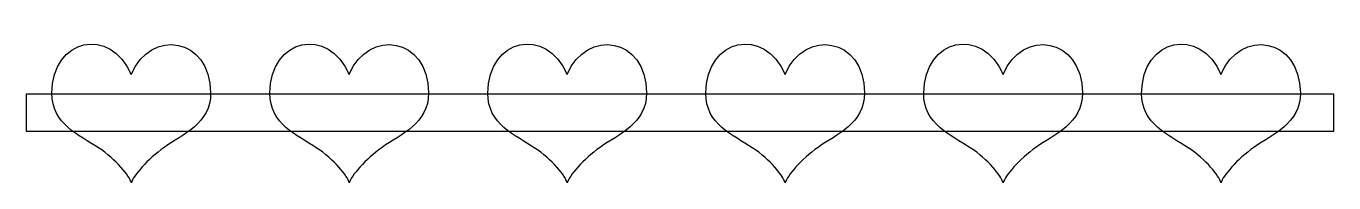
# Model space of a CAD drawing. Header units: centimetres. Extents: x -11.4 to 11.4, y 3.9 to 6.6.
import ezdxf

# ---------------------------------------------------------------- set-up
doc = ezdxf.new("R2010")
doc.units = ezdxf.units.CM
doc.header["$MEASUREMENT"] = 0
doc.layers.add('Camada 1', color=7, linetype='Continuous')

msp = doc.modelspace()

# ---------------------------------------------------------------- linework, layer by layer
at = {"layer": 'Camada 1', "color": 250}
msp.add_lwpolyline([(-11.43, 4.77385), (11.43, 4.77385), (11.43, 5.41827), (-11.43, 5.41827), (-11.43, 4.77385)], close=True, dxfattribs=at)
for points in [[(-9.59318, 5.76284), (-9.95251, 6.60112), (-10.97348, 6.40572), (-10.98018, 5.43261), (-10.98018, 5.43261), (-10.98399, 4.8982), (-10.49401, 4.69839), (-10.1678, 4.48495), (-10.1678, 4.48495), (-9.85149, 4.2776), (-9.62641, 3.99423), (-9.59111, 3.87355), (-9.59111, 3.87355), (-9.56092, 3.99177), (-9.3101, 4.28318), (-9.01736, 4.49056), (-9.01736, 4.49056), (-8.69713, 4.71747), (-8.20117, 4.9041), (-8.20498, 5.43851), (-8.20498, 5.43851), (-8.21171, 6.41376), (-9.25052, 6.56788), (-9.59318, 5.76284)], [(-5.78318, 5.76284), (-6.14251, 6.60112), (-7.16348, 6.40572), (-7.17018, 5.43261), (-7.17018, 5.43261), (-7.17399, 4.8982), (-6.68401, 4.69839), (-6.3578, 4.48495), (-6.3578, 4.48495), (-6.04149, 4.2776), (-5.81641, 3.99423), (-5.78111, 3.87355), (-5.78111, 3.87355), (-5.75092, 3.99177), (-5.5001, 4.28318), (-5.20736, 4.49056), (-5.20736, 4.49056), (-4.88713, 4.71747), (-4.39117, 4.9041), (-4.39498, 5.43851), (-4.39498, 5.43851), (-4.40171, 6.41376), (-5.44052, 6.56788), (-5.78318, 5.76284)], [(-1.97318, 5.76284), (-2.33251, 6.60112), (-3.35348, 6.40572), (-3.36018, 5.43261), (-3.36018, 5.43261), (-3.36399, 4.8982), (-2.87401, 4.69839), (-2.5478, 4.48495), (-2.5478, 4.48495), (-2.23149, 4.2776), (-2.00641, 3.99423), (-1.97111, 3.87355), (-1.97111, 3.87355), (-1.94092, 3.99177), (-1.6901, 4.28318), (-1.39736, 4.49056), (-1.39736, 4.49056), (-1.07713, 4.71747), (-0.58117, 4.9041), (-0.58498, 5.43851), (-0.58498, 5.43851), (-0.59171, 6.41376), (-1.63052, 6.56788), (-1.97318, 5.76284)], [(1.83682, 5.76284), (1.47749, 6.60112), (0.45652, 6.40572), (0.44982, 5.43261), (0.44982, 5.43261), (0.44601, 4.8982), (0.93599, 4.69839), (1.2622, 4.48495), (1.2622, 4.48495), (1.57851, 4.2776), (1.80359, 3.99423), (1.83889, 3.87355), (1.83889, 3.87355), (1.86908, 3.99177), (2.1199, 4.28318), (2.41264, 4.49056), (2.41264, 4.49056), (2.73287, 4.71747), (3.22883, 4.9041), (3.22502, 5.43851), (3.22502, 5.43851), (3.21829, 6.41376), (2.17948, 6.56788), (1.83682, 5.76284)], [(5.64682, 5.76284), (5.28749, 6.60112), (4.26652, 6.40572), (4.25982, 5.43261), (4.25982, 5.43261), (4.25601, 4.8982), (4.74599, 4.69839), (5.0722, 4.48495), (5.0722, 4.48495), (5.38851, 4.2776), (5.61359, 3.99423), (5.64889, 3.87355), (5.64889, 3.87355), (5.67908, 3.99177), (5.9299, 4.28318), (6.22264, 4.49056), (6.22264, 4.49056), (6.54287, 4.71747), (7.03883, 4.9041), (7.03502, 5.43851), (7.03502, 5.43851), (7.02829, 6.41376), (5.98948, 6.56788), (5.64682, 5.76284)], [(9.45682, 5.76284), (9.09749, 6.60112), (8.07652, 6.40572), (8.06982, 5.43261), (8.06982, 5.43261), (8.06601, 4.8982), (8.55599, 4.69839), (8.8822, 4.48495), (8.8822, 4.48495), (9.19851, 4.2776), (9.42359, 3.99423), (9.45889, 3.87355), (9.45889, 3.87355), (9.48908, 3.99177), (9.7399, 4.28318), (10.03264, 4.49056), (10.03264, 4.49056), (10.35287, 4.71747), (10.84883, 4.9041), (10.84502, 5.43851), (10.84502, 5.43851), (10.83829, 6.41376), (9.79948, 6.56788), (9.45682, 5.76284)]]:
    msp.add_open_spline(points, degree=3, knots=[0, 0, 0, 0, 0.14285714, 0.14285714, 0.14285714, 0.14285714, 0.28571429, 0.28571429, 0.28571429, 0.28571429, 0.42857143, 0.42857143, 0.42857143, 0.42857143, 0.57142857, 0.57142857, 0.57142857, 0.57142857, 0.71428571, 0.71428571, 0.71428571, 0.71428571, 1, 1, 1, 1], dxfattribs=at)

doc.saveas('drawing.dxf')
